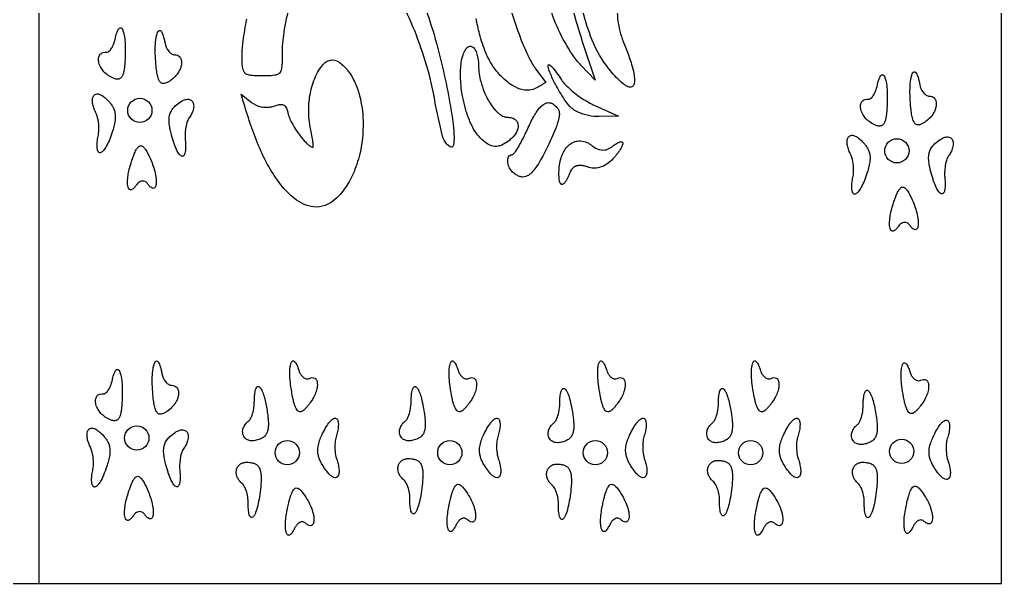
# Model space of a CAD drawing. Header units: millimetres. Extents: x 0 to 1000, y 0 to 2000.
# Drawn here: x 490 to 1000, y 0 to 293 of the extents above; entities that cross this region are included whole.
import ezdxf

# ---------------------------------------------------------------- set-up
doc = ezdxf.new("R2010")
doc.units = ezdxf.units.MM
doc.layers.add('Layer_1', color=70, linetype='Continuous')

msp = doc.modelspace()

# ---------------------------------------------------------------- linework, layer by layer
at = {"layer": 'Layer_1'}
msp.add_lwpolyline([(500, 0), (1000, 0), (1000, 2000), (500, 2000), (0, 2000), (0, 0)], close=True, dxfattribs=at)
msp.add_lwpolyline([(500, 2000), (500, 0)], dxfattribs=at)
for points in [[(769.95, 287.64, -0.061429), (761.11, 316.79, -0.030221), (758.84, 338.96, -0.027305), (758.92, 363.2, -0.033183), (762.3, 390.13, -0.028893), (766.61, 406.73, -0.036395), (770.77, 416.99, -0.031617), (773.59, 421.82), (779.24, 430.13), (775.29, 411.65, 0.043069), (770.37, 369.81, 0.042636), (772.83, 323.15, 0.048217), (782.29, 281.64), (789.01, 261.44), (781.6, 269.26, -0.03572), (777.28, 274.79, -0.045669)], [(544.89, 276.46, -0.003253), (544.84, 273.74, -0.008435), (544.68, 270.53, -0.019316), (544.36, 267.39, -0.031207), (543.88, 265.12, -0.05063), (543.25, 263.55, -0.053508), (542.76, 262.85, -0.075922), (542.09, 262.3, -0.064269), (541.61, 262.1, -0.115785), (540.32, 262.03, -0.064739), (538.78, 262.49, -0.042017), (536.04, 263.98, -0.058412), (533.82, 265.85, -0.051084), (532.3, 267.88, -0.076814), (531.18, 270.56, -0.067461), (530.98, 272.34, -0.028547), (531.03, 273.07, -0.062626), (531.28, 273.94, -0.154826), (532.45, 275.42, -0.100811), (533.44, 275.87, -0.072514), (534.99, 276, 0.13496), (536.05, 276.29, 0.075147), (536.76, 276.86, 0.064024), (538.05, 278.56, 0.037081), (538.8, 280.12, 0.048426), (539.74, 283.35, -0.023121), (540.34, 285.7, -0.047414), (540.98, 287.36, -0.021174), (541.25, 287.88, -0.037552), (541.49, 288.22, -0.08105), (541.94, 288.62, -0.234329), (542.63, 288.69, -0.124177), (543.09, 288.33, -0.076339), (543.67, 287.29, -0.045949), (544.29, 285.09, -0.031898), (544.79, 280.97, -0.01947), (544.9, 276.91, -0.000845)], [(569.51, 262.25, -0.042238), (569.31, 262.09, -0.006861), (568.3, 261.31, -0.031859), (566.97, 260.45, -0.059579), (565.66, 259.87, -0.103765), (564.46, 259.73, -0.10879), (563.68, 259.97, -0.056634), (563.21, 260.31, -0.085792), (562.39, 261.5, -0.04246), (561.91, 262.74, -0.03427), (561.32, 265.36, -0.017922), (560.92, 268.57, -0.012139), (560.54, 274.03, -0.020155), (560.49, 278.94, -0.033254), (560.9, 283.53, -0.036316), (561.38, 285.63, -0.057031), (561.91, 286.8, -0.099605), (562.36, 287.27, -0.242127), (562.96, 287.34, -0.078306), (563.27, 287.13, -0.103568), (563.93, 286.24, -0.051956), (564.8, 283.92, -0.017994), (565.33, 281.7, -0.003662), (565.52, 280.73, 0.109523), (567.28, 276.74, 0.050835), (568.18, 275.74, 0.038069), (568.81, 275.26, 0.144603), (570.58, 274.74, -0.076481), (571.97, 274.48, -0.095384), (573.04, 273.76, -0.05498), (573.28, 273.48, -0.097739), (573.93, 272.12, -0.078518), (574.1, 270.38, -0.058011), (573.8, 268.55, -0.049878), (573.11, 266.71, -0.067216), (571.23, 263.89, -0.047121), (569.71, 262.42, -0.038354)], [(748.71, 239.36, -0.114037), (748.96, 237.02, -0.107454), (747.67, 233.71, -0.072059), (744.91, 230.65, -0.021378), (743.92, 229.86, -0.066651), (740.45, 227.78, -0.057013), (738.67, 227.23, -0.122952), (735.13, 227.45, -0.070421), (732.61, 228.69, -0.038539), (730.35, 230.49, -0.019143), (728.65, 232.19, -0.057777), (725.85, 236.1, -0.041352), (723, 242.35, -0.043691), (719.96, 254.03, -0.036098), (719.04, 263.37, -0.044797), (719.43, 270.61, -0.052541), (720.38, 274.7, -0.00734), (720.89, 276.02, -0.056266), (721.88, 277.75, -0.042414), (722.51, 278.47, -0.098713), (723.45, 279.06, -0.113738), (724.38, 279.16, -0.126768), (725.73, 278.44, -0.072294), (726.46, 277.56, -0.064242), (727.58, 275.07, -0.067925), (728.37, 269.01, 0.060046), (729.55, 260.75, 0.034837), (731.39, 255.38, 0.042228), (734.37, 249.59, 0.040593), (737.07, 246, 0.017727), (738.18, 244.85, 0.057504), (740.53, 243.09, 0.044279), (741.69, 242.55, 0.0703), (743.22, 242.26, -0.022459), (744.39, 242.19, -0.016748), (745.09, 242.1, -0.046772), (746.36, 241.71, -0.062387), (747.49, 241.04, -0.114868), (748.59, 239.66, -0.023493)], [(617.98, 247.42, 0.049414), (620.54, 247.6, 0.047131), (622.63, 248.25, -0.042873), (624.87, 248.84, -0.08905), (626.49, 248.82, -0.080393), (627.41, 248.45, -0.126581), (628.83, 246.43, -0.054356), (629.39, 244.42, 0.054449), (630.19, 241.87, 0.045474), (630.43, 241.31, 0.061917), (637.3, 230.64, 0.028146), (639.62, 228.19, 0.033087), (640.86, 227.19, 0.033535), (641.52, 226.81, 0.083437), (642.27, 226.62, 0.209575), (642.46, 227, 0.050892), (642.36, 229.26, 0.023802), (641.12, 236.39, -0.083695), (640.52, 251.28, -0.053039), (642.49, 260.21, -0.03331), (644.22, 264.5, -0.045079), (646.39, 268.06, -0.063598), (648.76, 270.62, -0.093243), (650.95, 271.82, -0.244888), (655.99, 270.91, -0.069325), (660.57, 266.41, -0.050647), (663.51, 261.7, -0.046485), (666.19, 254.85, -0.057083), (668.33, 242.24, -0.065605), (666.99, 224.51, -0.045044), (663.7, 213.96, -0.045691), (659.32, 205.73, -0.032064), (656.53, 202.09, -0.048565), (652.78, 198.66, -0.069236), (648.65, 196.4, -0.112113), (642.72, 195.64, -0.07412), (637.5, 197.1, -0.059273), (632.77, 200.04, -0.052615), (626.54, 206.07, -0.036588), (619.99, 215.56, -0.014451), (617.68, 219.75, -0.038046), (608.83, 241.9, -0.001441), (605.06, 254.17), (610.49, 249.9, 0.10577), (615.34, 247.74, 0.045908)], [(764.71, 269.48, -0.232213), (765, 269.6, -0.122451), (765.46, 269.38, -0.04466), (766.27, 268.63, -0.028888), (768.93, 265.38, -0.01444), (771.46, 261.73, 0.044751), (773.46, 259.23, 0.028446), (776.36, 256.47, 0.034902), (782.19, 252.07, 0.039963), (788.86, 248.36), (801.12, 242.87), (791.1, 242.56, -0.111624), (780.1, 244.92, -0.040491), (777.49, 246.41, -0.045999), (775.98, 247.71, -0.034468), (772.91, 251.68, -0.027279), (768.31, 259.43, -0.025214), (765.61, 265.19, -0.034278), (764.76, 267.7, -0.074952), (764.57, 269.04, -0.176203), (764.69, 269.45, -0.013423)], [(961.58, 240.75, -0.042238), (961.38, 240.59, -0.006861), (960.37, 239.81, -0.031859), (959.04, 238.95, -0.059579), (957.72, 238.37, -0.103765), (956.53, 238.23, -0.10879), (955.75, 238.47, -0.056634), (955.28, 238.81, -0.085792), (954.46, 240, -0.04246), (953.98, 241.24, -0.03427), (953.39, 243.86, -0.017922), (952.98, 247.07, -0.012139), (952.61, 252.52, -0.020155), (952.56, 257.44, -0.033254), (952.97, 262.03, -0.036316), (953.45, 264.12, -0.057031), (953.98, 265.3, -0.099605), (954.43, 265.77, -0.242127), (955.03, 265.84, -0.078306), (955.34, 265.63, -0.103568), (956, 264.74, -0.051956), (956.87, 262.42, -0.017994), (957.4, 260.19, -0.003662), (957.59, 259.23, 0.109523), (959.34, 255.24, 0.050835), (960.25, 254.24, 0.038069), (960.88, 253.75, 0.144603), (962.64, 253.24, -0.076481), (964.03, 252.98, -0.095384), (965.11, 252.26, -0.05498), (965.35, 251.98, -0.097739), (966, 250.62, -0.078518), (966.17, 248.87, -0.058011), (965.87, 247.05, -0.049878), (965.18, 245.21, -0.067216), (963.3, 242.39, -0.047121), (961.78, 240.92, -0.038354)], [(940.74, 252.1, -0.003253), (940.69, 249.38, -0.008435), (940.53, 246.17, -0.019316), (940.21, 243.03, -0.031207), (939.73, 240.76, -0.05063), (939.1, 239.19, -0.053508), (938.61, 238.49, -0.075922), (937.94, 237.94, -0.064269), (937.46, 237.74, -0.115785), (936.17, 237.67, -0.064739), (934.63, 238.13, -0.042017), (931.89, 239.62, -0.058412), (929.67, 241.49, -0.051084), (928.15, 243.52, -0.076814), (927.03, 246.2, -0.067461), (926.83, 247.98, -0.028547), (926.88, 248.7, -0.062626), (927.13, 249.58, -0.154826), (928.3, 251.06, -0.100811), (929.29, 251.5, -0.072514), (930.84, 251.63, 0.13496), (931.9, 251.93, 0.075147), (932.61, 252.5, 0.064024), (933.9, 254.2, 0.037081), (934.65, 255.76, 0.048426), (935.59, 258.98, -0.023121), (936.19, 261.34, -0.047414), (936.83, 263, -0.021174), (937.1, 263.51, -0.037552), (937.34, 263.86, -0.08105), (937.79, 264.25, -0.234329), (938.48, 264.32, -0.124177), (938.94, 263.97, -0.076339), (939.52, 262.93, -0.045949), (940.14, 260.72, -0.031898), (940.64, 256.6, -0.01947), (940.75, 252.55, -0.000845)], [(534.38, 252.34, -0.038793), (534.58, 252.16, -0.04078), (536.95, 249.75, -0.032761), (538.12, 248.16, -0.038108), (538.95, 246.53, -0.047017), (539.53, 244.57, -0.063371), (539.67, 241.45, -0.04056), (539.16, 238.19, -0.021983), (538.29, 235.09, -0.015639), (536.79, 230.92, -0.032929), (535.16, 227.34, -0.052371), (533.69, 225.08, -0.021125), (533.22, 224.57, -0.056068), (532.54, 224.03, -0.156078), (531.75, 223.77, -0.103074), (531.52, 223.81, -0.164159), (530.9, 224.25, -0.060745), (530.66, 224.67, -0.057886), (530.41, 225.46, -0.049936), (530.23, 227.11, -0.039473), (530.41, 230.19, -0.018341), (530.92, 233.12, 0.049266), (531.21, 236.22, 0.049633), (530.75, 240.83, 0.06804), (529.45, 244.86, -0.02813), (528.49, 247.19, -0.041221), (527.91, 249.59, -0.07491), (527.91, 251.93, -0.080987), (528.32, 253.16, -0.072835), (528.81, 253.81, -0.118953), (529.75, 254.31, -0.098647), (530.72, 254.35, -0.094901), (532.42, 253.77, -0.056161), (534.18, 252.51, -0.035978)], [(569.94, 229.61, -0.014943), (568.65, 233.97, -0.014021), (568.09, 236.45, -0.029729), (567.67, 239.53, -0.046587), (567.73, 242.2, -0.120005), (569.22, 246.21, -0.056393), (570.88, 248.11, -0.041882), (573.62, 250.23, -0.050278), (575.18, 251.09, -0.024175), (576.08, 251.42, -0.12611), (578.18, 251.5, -0.083956), (579.1, 251.08, -0.088266), (579.79, 250.36, -0.107088), (580.38, 248.7, -0.098044), (580.11, 245.95, -0.057263), (579.18, 243.67, -0.03503), (577.94, 241.71, 0.074013), (576.87, 239.43, 0.069886), (575.92, 232.88, 0.025838), (576.03, 230.36, -0.020619), (576.23, 227.2, -0.045193), (576.02, 224.2, -0.053308), (575.65, 222.97, -0.040728), (575.42, 222.53, -0.084113), (575.07, 222.16, -0.055747), (574.87, 222.05, -0.188251), (574.08, 222.09, -0.078057), (573.36, 222.61, -0.060364), (572.55, 223.61, -0.039837), (571.35, 225.82, -0.028039), (570.06, 229.23, -0.000156)], [(770.29, 242.67, -0.035758), (769.49, 239.39, -0.018689), (768.47, 236.5, -0.013564), (766.45, 231.75, -0.005643), (764.33, 227.2, -0.021034), (760.09, 219.07, -0.028489), (757.55, 215.23, -0.040373), (755.68, 213.16, -0.034042), (754.48, 212.18, -0.070628), (752.94, 211.42, -0.084151), (751.29, 211.18, -0.064612), (749.63, 211.52, -0.060554), (748.01, 212.29, -0.014731), (747.21, 212.81), (746.48, 213.36, -0.083919), (744.93, 215.1, -0.113576), (743.57, 218.95, -0.093543), (743.73, 221.06, -0.070513), (744.03, 221.75, -0.111956), (744.63, 222.41, -0.156231), (745.72, 222.71, 0.142713), (746.05, 222.82, 0.063344), (746.65, 223.33, 0.037729), (747.7, 224.63, 0.025217), (749.76, 227.92, 0.02605), (754.26, 236.99, -0.028089), (757.51, 243.36, -0.026887), (759.18, 245.9, -0.032691), (760.84, 247.85, -0.061791), (762.58, 249.21, -0.072162), (763.72, 249.7, -0.059792), (764.69, 249.83, -0.097567), (766.32, 249.52, -0.051241), (767.13, 249.07, -0.074641), (769.12, 247.27, -0.011551), (769.68, 246.57, -0.073838), (770.2, 245.45, -0.074238), (770.39, 243.69, -0.030239)], [(800.41, 228.77, -0.04915), (801.83, 229.4, -0.11123), (802.68, 229.49, -0.143849), (803.08, 229.3, -0.153507), (803.28, 228.89, -0.08931), (803.28, 228.35, -0.058979), (803.05, 227.48, -0.039389), (802.29, 225.94, -0.025276), (801.29, 224.4, -0.023251), (799.47, 222.09, -0.035049), (796.64, 219.12, -0.059582), (793.75, 217.09, -0.079609), (790.46, 215.96, -0.090528), (786.51, 216.01, -0.034509), (785.02, 216.41, 0.024155), (783.1, 216.95, 0.047282), (781.18, 217.19, 0.069747), (779.26, 216.93, 0.121163), (777.26, 215.66, 0.038608), (776.76, 215.06, 0.066108), (775.6, 212.92, -0.02542), (774.44, 210.32, -0.021652), (773.64, 208.93, -0.055697), (772.71, 207.79, -0.087518), (772.22, 207.42, -0.107252), (771.75, 207.31, -0.127298), (771.26, 207.52, -0.140482), (770.71, 208.36, -0.046733), (770.35, 209.89, -0.023007), (770.23, 211.08, -0.021352), (770.18, 213.54, -0.026594), (770.43, 217.37, -0.046014), (771.26, 221.11, -0.04657), (772.47, 224.06, -0.047836), (774, 226.36, -0.118379), (777.75, 229.29, -0.057384), (779.54, 229.85, -0.100666), (783.16, 229.69, -0.076353), (785.92, 228.5, -0.030867), (787.49, 227.39, 0.076203), (790.52, 225.67, 0.01707), (791.2, 225.43, 0.129394), (794.69, 225.38, 0.098476), (797.51, 226.76, 0.010992), (798.17, 227.27, -0.040236)], [(926.45, 230.83, -0.038793), (926.65, 230.66, -0.04078), (929.02, 228.25, -0.032761), (930.18, 226.66, -0.038108), (931.02, 225.02, -0.047017), (931.6, 223.06, -0.063371), (931.74, 219.95, -0.04056), (931.23, 216.69, -0.021983), (930.35, 213.59, -0.015639), (928.85, 209.42, -0.032929), (927.23, 205.84, -0.052371), (925.75, 203.58, -0.021125), (925.29, 203.06, -0.056068), (924.61, 202.53, -0.156078), (923.82, 202.27, -0.103074), (923.59, 202.3, -0.164159), (922.97, 202.75, -0.060745), (922.73, 203.17, -0.057886), (922.48, 203.96, -0.049936), (922.3, 205.61, -0.039473), (922.48, 208.69, -0.018341), (922.98, 211.62, 0.049266), (923.27, 214.72, 0.049633), (922.81, 219.33, 0.06804), (921.51, 223.36, -0.02813), (920.55, 225.69, -0.041221), (919.98, 228.09, -0.07491), (919.98, 230.43, -0.080987), (920.39, 231.66, -0.072835), (920.88, 232.3, -0.118953), (921.82, 232.81, -0.098647), (922.78, 232.85, -0.094901), (924.49, 232.26, -0.056161), (926.25, 231.01, -0.035978)], [(964.53, 210.01, -0.014943), (963.24, 214.38, -0.014021), (962.67, 216.86, -0.029729), (962.26, 219.93, -0.046587), (962.32, 222.61, -0.120005), (963.81, 226.62, -0.056393), (965.47, 228.52, -0.041882), (968.21, 230.63, -0.050278), (969.77, 231.5, -0.024175), (970.67, 231.82, -0.12611), (972.77, 231.91, -0.083956), (973.69, 231.49, -0.088266), (974.38, 230.77, -0.107088), (974.97, 229.11, -0.098044), (974.7, 226.35, -0.057263), (973.77, 224.07, -0.03503), (972.53, 222.12, 0.074013), (971.46, 219.84, 0.069886), (970.5, 213.28, 0.025838), (970.62, 210.76, -0.020619), (970.82, 207.6, -0.045193), (970.61, 204.6, -0.053308), (970.24, 203.38, -0.040728), (970.01, 202.93, -0.084113), (969.66, 202.57, -0.055747), (969.46, 202.46, -0.188251), (968.67, 202.49, -0.078057), (967.95, 203.01, -0.060364), (967.14, 204.02, -0.039837), (965.94, 206.22, -0.028039), (964.65, 209.63, -0.000156)], [(547.82, 218.23, -0.018198), (547.94, 218.6, -0.009426), (548.8, 221.18, -0.006986), (549.49, 223, -0.028038), (550.56, 225.28, -0.040802), (551.33, 226.45, -0.06597), (551.94, 227.07, -0.060097), (552.42, 227.35, -0.187513), (553.45, 227.36, -0.089629), (554.24, 226.86, -0.064209), (555.37, 225.5, -0.03148), (556.67, 223.22, -0.022134), (558.77, 218.52, -0.022417), (559.93, 215.13, -0.032786), (560.79, 211.18, -0.027092), (560.98, 209.1, -0.042974), (560.87, 207.27, -0.058106), (560.55, 206.16, -0.073107), (560.26, 205.68, -0.115381), (559.76, 205.34, -0.167601), (559.09, 205.33, -0.076347), (558.14, 205.82, -0.041617), (557.47, 206.44, -0.032451), (556.35, 207.79, 0.062906), (555.7, 208.48, 0.056526), (555.17, 208.82, 0.214059), (552.72, 208.83, 0.066513), (551.81, 208.28, 0.059512), (550.85, 207.32, 0.020836), (550.48, 206.82, -0.043382), (549.32, 205.4, -0.06787), (548.59, 204.81, -0.065483), (547.99, 204.56, -0.148657), (547.36, 204.62, -0.086911), (546.95, 204.89, -0.100363), (546.39, 205.95, -0.047874), (546.12, 207.43, -0.031549), (546.08, 209.47, -0.016758), (546.22, 211.2, -0.025933), (546.75, 214.29, -0.024379), (547.7, 217.85, -0.016674)], [(943.67, 196.73, -0.018198), (943.79, 197.1, -0.009426), (944.65, 199.67, -0.006986), (945.34, 201.5, -0.028038), (946.41, 203.78, -0.040802), (947.18, 204.95, -0.06597), (947.79, 205.57, -0.060097), (948.27, 205.85, -0.187513), (949.3, 205.86, -0.089629), (950.09, 205.36, -0.064209), (951.22, 204, -0.03148), (952.52, 201.72, -0.022134), (954.62, 197.02, -0.022417), (955.78, 193.63, -0.032786), (956.64, 189.68, -0.027092), (956.83, 187.6, -0.042974), (956.72, 185.77, -0.058106), (956.4, 184.65, -0.073107), (956.11, 184.18, -0.115381), (955.61, 183.84, -0.167601), (954.94, 183.83, -0.076347), (953.99, 184.32, -0.041617), (953.32, 184.94, -0.032451), (952.2, 186.29, 0.062906), (951.55, 186.98, 0.056526), (951.02, 187.32, 0.214059), (948.57, 187.33, 0.066513), (947.66, 186.77, 0.059512), (946.7, 185.81, 0.020836), (946.33, 185.31, -0.043382), (945.17, 183.9, -0.06787), (944.44, 183.31, -0.065483), (943.84, 183.06, -0.148657), (943.21, 183.12, -0.086911), (942.8, 183.39, -0.100363), (942.24, 184.45, -0.047874), (941.97, 185.93, -0.031549), (941.93, 187.97, -0.016758), (942.07, 189.7, -0.025933), (942.6, 192.79, -0.024379), (943.55, 196.34, -0.016674)], [(567.95, 90.45, -0.042238), (567.75, 90.29, -0.006861), (566.74, 89.52, -0.031859), (565.41, 88.66, -0.059579), (564.09, 88.07, -0.103765), (562.9, 87.93, -0.10879), (562.12, 88.17, -0.056634), (561.65, 88.52, -0.085792), (560.83, 89.7, -0.04246), (560.35, 90.94, -0.03427), (559.76, 93.56, -0.017922), (559.35, 96.77, -0.012139), (558.98, 102.23, -0.020155), (558.93, 107.14, -0.033254), (559.34, 111.73, -0.036316), (559.82, 113.83, -0.057031), (560.35, 115, -0.099605), (560.8, 115.47, -0.242127), (561.4, 115.54, -0.078306), (561.71, 115.33, -0.103568), (562.37, 114.44, -0.051956), (563.24, 112.13, -0.017994), (563.76, 109.9, -0.003662), (563.95, 108.93, 0.109523), (565.71, 104.94, 0.050835), (566.62, 103.94, 0.038069), (567.25, 103.46, 0.144603), (569.01, 102.94, -0.076481), (570.4, 102.68, -0.095384), (571.48, 101.96, -0.05498), (571.72, 101.69, -0.097739), (572.37, 100.32, -0.078518), (572.54, 98.58, -0.058011), (572.24, 96.75, -0.049878), (571.55, 94.91, -0.067216), (569.67, 92.09, -0.047121), (568.15, 90.62, -0.038354)], [(640.98, 93.91, -0.030281), (640.8, 93.67, -0.010385), (639.67, 92.2, -0.018584), (638.68, 91.06, -0.044191), (637.46, 89.92, -0.083043), (636.41, 89.3, -0.023493), (636.12, 89.2, -0.163334), (635.01, 89.29, -0.088044), (634.32, 89.8, -0.061601), (633.65, 90.8, -0.037403), (632.95, 92.45, -0.018815), (632.5, 93.94, -0.015568), (631.94, 96.33, -0.013667), (630.92, 102.18, -0.019099), (630.43, 106.79, -0.028613), (630.4, 110.99, -0.031667), (630.67, 113.25, -0.046614), (631.07, 114.63, -0.06728), (631.41, 115.22, -0.068445), (631.67, 115.48, -0.216857), (632.2, 115.59, -0.138883), (632.88, 115.2, -0.046067), (633.19, 114.83, -0.061746), (634.27, 112.85, -0.021434), (635.13, 110.48, 0.054839), (635.84, 108.86, 0.067514), (636.93, 107.46, 0.051764), (637.72, 106.83, 0.044081), (638.34, 106.53, 0.096623), (639.42, 106.29, 0.102558), (640.61, 106.53, -0.075396), (641.97, 106.92, -0.159348), (643.38, 106.64, -0.059227), (643.52, 106.54, -0.087292), (644.06, 105.95, -0.064127), (644.31, 105.47, -0.079155), (644.63, 104.02, -0.048591), (644.6, 102.39, -0.05218), (644, 99.7, -0.03963), (642.9, 97.03, -0.01531), (642.38, 96.06, -0.031506), (641.16, 94.17, -0.027544)], [(723.72, 93.91, -0.030281), (723.54, 93.67, -0.010385), (722.41, 92.2, -0.018584), (721.42, 91.06, -0.044191), (720.2, 89.92, -0.083043), (719.16, 89.3, -0.023493), (718.86, 89.2, -0.163334), (717.75, 89.29, -0.088044), (717.07, 89.8, -0.061601), (716.39, 90.8, -0.037403), (715.69, 92.45, -0.018815), (715.25, 93.94, -0.015568), (714.68, 96.33, -0.013667), (713.66, 102.18, -0.019099), (713.17, 106.79, -0.028613), (713.14, 110.99, -0.031667), (713.41, 113.25, -0.046614), (713.81, 114.63, -0.06728), (714.15, 115.22, -0.068445), (714.41, 115.48, -0.216857), (714.94, 115.59, -0.138883), (715.62, 115.2, -0.046067), (715.93, 114.83, -0.061746), (717.01, 112.85, -0.021434), (717.87, 110.48, 0.054839), (718.58, 108.86, 0.067514), (719.67, 107.46, 0.051764), (720.47, 106.83, 0.044081), (721.08, 106.53, 0.096623), (722.16, 106.29, 0.102558), (723.35, 106.53, -0.075396), (724.71, 106.92, -0.159348), (726.12, 106.64, -0.059227), (726.26, 106.54, -0.087292), (726.8, 105.95, -0.064127), (727.05, 105.47, -0.079155), (727.38, 104.02, -0.048591), (727.34, 102.39, -0.05218), (726.74, 99.7, -0.03963), (725.64, 97.03, -0.01531), (725.12, 96.06, -0.031506), (723.9, 94.17, -0.027544)], [(800.91, 93.91, -0.030281), (800.73, 93.67, -0.010385), (799.61, 92.2, -0.018584), (798.61, 91.06, -0.044191), (797.39, 89.92, -0.083043), (796.35, 89.3, -0.023493), (796.05, 89.2, -0.163334), (794.95, 89.29, -0.088044), (794.26, 89.8, -0.061601), (793.58, 90.8, -0.037403), (792.89, 92.45, -0.018815), (792.44, 93.94, -0.015568), (791.88, 96.33, -0.013667), (790.85, 102.18, -0.019099), (790.37, 106.79, -0.028613), (790.34, 110.99, -0.031667), (790.6, 113.25, -0.046614), (791, 114.63, -0.06728), (791.35, 115.22, -0.068445), (791.61, 115.48, -0.216857), (792.14, 115.59, -0.138883), (792.81, 115.2, -0.046067), (793.12, 114.83, -0.061746), (794.2, 112.85, -0.021434), (795.07, 110.48, 0.054839), (795.77, 108.86, 0.067514), (796.86, 107.46, 0.051764), (797.66, 106.83, 0.044081), (798.27, 106.53, 0.096623), (799.36, 106.29, 0.102558), (800.55, 106.53, -0.075396), (801.91, 106.92, -0.159348), (803.32, 106.64, -0.059227), (803.45, 106.54, -0.087292), (803.99, 105.95, -0.064127), (804.24, 105.47, -0.079155), (804.57, 104.02, -0.048591), (804.53, 102.39, -0.05218), (803.94, 99.7, -0.03963), (802.84, 97.03, -0.01531), (802.31, 96.06, -0.031506), (801.09, 94.17, -0.027544)], [(880.8, 93.91, -0.030281), (880.62, 93.67, -0.010385), (879.49, 92.2, -0.018584), (878.49, 91.06, -0.044191), (877.28, 89.92, -0.083043), (876.23, 89.3, -0.023493), (875.94, 89.2, -0.163334), (874.83, 89.29, -0.088044), (874.14, 89.8, -0.061601), (873.47, 90.8, -0.037403), (872.77, 92.45, -0.018815), (872.32, 93.94, -0.015568), (871.76, 96.33, -0.013667), (870.74, 102.18, -0.019099), (870.25, 106.79, -0.028613), (870.22, 110.99, -0.031667), (870.49, 113.25, -0.046614), (870.89, 114.63, -0.06728), (871.23, 115.22, -0.068445), (871.49, 115.48, -0.216857), (872.02, 115.59, -0.138883), (872.7, 115.2, -0.046067), (873.01, 114.83, -0.061746), (874.09, 112.85, -0.021434), (874.95, 110.48, 0.054839), (875.65, 108.86, 0.067514), (876.74, 107.46, 0.051764), (877.54, 106.83, 0.044081), (878.16, 106.53, 0.096623), (879.24, 106.29, 0.102558), (880.43, 106.53, -0.075396), (881.79, 106.92, -0.159348), (883.2, 106.64, -0.059227), (883.34, 106.54, -0.087292), (883.88, 105.95, -0.064127), (884.12, 105.47, -0.079155), (884.45, 104.02, -0.048591), (884.42, 102.39, -0.05218), (883.82, 99.7, -0.03963), (882.72, 97.03, -0.01531), (882.2, 96.06, -0.031506), (880.98, 94.17, -0.027544)], [(958.54, 92.96, -0.030281), (958.35, 92.71, -0.010385), (957.23, 91.24, -0.018584), (956.23, 90.1, -0.044191), (955.02, 88.96, -0.083043), (953.97, 88.34, -0.023493), (953.68, 88.25, -0.163334), (952.57, 88.33, -0.088044), (951.88, 88.85, -0.061601), (951.21, 89.85, -0.037403), (950.51, 91.49, -0.018815), (950.06, 92.98, -0.015568), (949.5, 95.37, -0.013667), (948.48, 101.22, -0.019099), (947.99, 105.83, -0.028613), (947.96, 110.03, -0.031667), (948.23, 112.3, -0.046614), (948.63, 113.67, -0.06728), (948.97, 114.27, -0.068445), (949.23, 114.53, -0.216857), (949.76, 114.64, -0.138883), (950.44, 114.24, -0.046067), (950.75, 113.88, -0.061746), (951.83, 111.89, -0.021434), (952.69, 109.52, 0.054839), (953.39, 107.9, 0.067514), (954.48, 106.5, 0.051764), (955.28, 105.88, 0.044081), (955.9, 105.57, 0.096623), (956.98, 105.34, 0.102558), (958.17, 105.57, -0.075396), (959.53, 105.96, -0.159348), (960.94, 105.68, -0.059227), (961.08, 105.59, -0.087292), (961.62, 105, -0.064127), (961.86, 104.51, -0.079155), (962.19, 103.06, -0.048591), (962.16, 101.44, -0.05218), (961.56, 98.74, -0.03963), (960.46, 96.07, -0.01531), (959.94, 95.1, -0.031506), (958.72, 93.21, -0.027544)], [(543.33, 98.94, -0.003253), (543.28, 96.22, -0.008435), (543.12, 93.01, -0.019316), (542.79, 89.87, -0.031207), (542.32, 87.6, -0.05063), (541.69, 86.03, -0.053508), (541.2, 85.33, -0.075922), (540.53, 84.78, -0.064269), (540.05, 84.58, -0.115785), (538.75, 84.51, -0.064739), (537.22, 84.97, -0.042017), (534.48, 86.46, -0.058412), (532.26, 88.33, -0.051084), (530.74, 90.36, -0.076814), (529.62, 93.04, -0.067461), (529.41, 94.82, -0.028547), (529.47, 95.54, -0.062626), (529.72, 96.42, -0.154826), (530.88, 97.9, -0.100811), (531.88, 98.35, -0.072514), (533.42, 98.48, 0.13496), (534.48, 98.77, 0.075147), (535.2, 99.34, 0.064024), (536.48, 101.04, 0.037081), (537.23, 102.6, 0.048426), (538.18, 105.83, -0.023121), (538.78, 108.18, -0.047414), (539.42, 109.84, -0.021174), (539.69, 110.36, -0.037552), (539.93, 110.7, -0.08105), (540.38, 111.1, -0.234329), (541.07, 111.17, -0.124177), (541.52, 110.81, -0.076339), (542.11, 109.77, -0.045949), (542.73, 107.57, -0.031898), (543.23, 103.45, -0.01947), (543.33, 99.39, -0.000845)], [(617.99, 92.78, -0.0104), (618.67, 88.87, -0.009699), (619.01, 86.26, -0.017722), (619.2, 83.67, -0.025692), (619.17, 81.45, -0.043354), (618.83, 79.36, -0.055109), (618.24, 77.8, -0.084858), (616.98, 76.2, -0.034164), (616.47, 75.81, -0.041773), (615.44, 75.21, -0.025995), (614.79, 74.93, -0.045627), (612.3, 74.21, -0.086276), (609.92, 74.1, -0.10281), (607.96, 74.79, -0.050373), (607.32, 75.27, -0.034651), (606.85, 75.75, -0.064758), (606.22, 76.83, -0.137048), (605.91, 79.55, -0.082542), (606.57, 81.6, -0.068191), (607.82, 83.38, -0.037334), (608.94, 84.41, 0.084509), (610.02, 85.8, 0.028315), (610.42, 86.63, 0.048823), (611.43, 89.86, 0.051432), (611.95, 94.69, -0.023645), (612.1, 98.1, -0.045106), (612.58, 100.69, -0.05724), (612.98, 101.6, -0.0411), (613.23, 101.97, -0.088791), (613.58, 102.23, -0.136218), (613.98, 102.31, -0.107044), (614.39, 102.16, -0.100264), (614.95, 101.65, -0.067566), (615.94, 99.97, -0.037103), (617.05, 96.86, -0.022204), (617.9, 93.2, -0.000088)], [(699.47, 92.78, -0.0104), (700.15, 88.87, -0.009699), (700.49, 86.26, -0.017722), (700.68, 83.67, -0.025692), (700.65, 81.45, -0.043354), (700.31, 79.36, -0.055109), (699.72, 77.8, -0.084858), (698.46, 76.2, -0.034164), (697.95, 75.81, -0.041773), (696.92, 75.21, -0.025995), (696.27, 74.93, -0.045627), (693.78, 74.21, -0.086276), (691.4, 74.1, -0.10281), (689.44, 74.79, -0.050373), (688.8, 75.27, -0.034651), (688.34, 75.75, -0.064758), (687.7, 76.83, -0.137048), (687.39, 79.55, -0.082542), (688.05, 81.6, -0.068191), (689.3, 83.38, -0.037334), (690.42, 84.41, 0.084509), (691.5, 85.8, 0.028315), (691.9, 86.63, 0.048823), (692.91, 89.86, 0.051432), (693.43, 94.69, -0.023645), (693.58, 98.1, -0.045106), (694.06, 100.69, -0.05724), (694.46, 101.6, -0.0411), (694.71, 101.97, -0.088791), (695.06, 102.23, -0.136218), (695.46, 102.31, -0.107044), (695.87, 102.16, -0.100264), (696.43, 101.65, -0.067566), (697.43, 99.97, -0.037103), (698.53, 96.86, -0.022204), (699.38, 93.2, -0.000088)], [(776.66, 91.83, -0.0104), (777.34, 87.91, -0.009699), (777.68, 85.3, -0.017722), (777.87, 82.71, -0.025692), (777.84, 80.5, -0.043354), (777.51, 78.4, -0.055109), (776.91, 76.85, -0.084858), (775.65, 75.25, -0.034164), (775.14, 74.85, -0.041773), (774.12, 74.26, -0.025995), (773.46, 73.97, -0.045627), (770.97, 73.26, -0.086276), (768.6, 73.15, -0.10281), (766.63, 73.83, -0.050373), (765.99, 74.32, -0.034651), (765.53, 74.8, -0.064758), (764.89, 75.87, -0.137048), (764.58, 78.59, -0.082542), (765.24, 80.64, -0.068191), (766.5, 82.42, -0.037334), (767.61, 83.46, 0.084509), (768.69, 84.85, 0.028315), (769.09, 85.68, 0.048823), (770.1, 88.91, 0.051432), (770.62, 93.73, -0.023645), (770.77, 97.15, -0.045106), (771.25, 99.73, -0.05724), (771.65, 100.65, -0.0411), (771.91, 101.01, -0.088791), (772.26, 101.28, -0.136218), (772.66, 101.35, -0.107044), (773.06, 101.2, -0.100264), (773.63, 100.7, -0.067566), (774.62, 99.02, -0.037103), (775.73, 95.9, -0.022204), (776.58, 92.25, -0.000088)], [(859.06, 91.83, -0.0104), (859.74, 87.91, -0.009699), (860.09, 85.3, -0.017722), (860.28, 82.71, -0.025692), (860.24, 80.5, -0.043354), (859.91, 78.4, -0.055109), (859.31, 76.85, -0.084858), (858.06, 75.25, -0.034164), (857.54, 74.85, -0.041773), (856.52, 74.26, -0.025995), (855.87, 73.97, -0.045627), (853.38, 73.26, -0.086276), (851, 73.15, -0.10281), (849.04, 73.83, -0.050373), (848.39, 74.32, -0.034651), (847.93, 74.8, -0.064758), (847.3, 75.87, -0.137048), (846.98, 78.59, -0.082542), (847.65, 80.64, -0.068191), (848.9, 82.42, -0.037334), (850.02, 83.46, 0.084509), (851.1, 84.85, 0.028315), (851.49, 85.68, 0.048823), (852.51, 88.91, 0.051432), (853.03, 93.73, -0.023645), (853.18, 97.15, -0.045106), (853.66, 99.73, -0.05724), (854.06, 100.65, -0.0411), (854.31, 101.01, -0.088791), (854.66, 101.28, -0.136218), (855.06, 101.35, -0.107044), (855.46, 101.2, -0.100264), (856.03, 100.7, -0.067566), (857.02, 99.02, -0.037103), (858.13, 95.9, -0.022204), (858.98, 92.25, -0.000088)], [(934.28, 90.87, -0.0104), (934.96, 86.95, -0.009699), (935.31, 84.35, -0.017722), (935.5, 81.76, -0.025692), (935.46, 79.54, -0.043354), (935.13, 77.45, -0.055109), (934.53, 75.89, -0.084858), (933.28, 74.29, -0.034164), (932.76, 73.9, -0.041773), (931.74, 73.3, -0.025995), (931.08, 73.02, -0.045627), (928.6, 72.3, -0.086276), (926.22, 72.19, -0.10281), (924.26, 72.88, -0.050373), (923.61, 73.36, -0.034651), (923.15, 73.84, -0.064758), (922.52, 74.92, -0.137048), (922.2, 77.64, -0.082542), (922.86, 79.69, -0.068191), (924.12, 81.47, -0.037334), (925.24, 82.5, 0.084509), (926.32, 83.89, 0.028315), (926.71, 84.72, 0.048823), (927.73, 87.95, 0.051432), (928.25, 92.78, -0.023645), (928.4, 96.19, -0.045106), (928.88, 98.78, -0.05724), (929.28, 99.69, -0.0411), (929.53, 100.06, -0.088791), (929.88, 100.32, -0.136218), (930.28, 100.4, -0.107044), (930.68, 100.25, -0.100264), (931.25, 99.74, -0.067566), (932.24, 98.06, -0.037103), (933.35, 94.94, -0.022204), (934.2, 91.29, -0.000088)], [(649.33, 58.57, -0.029392), (649.15, 58.81, -0.026719), (647.16, 61.81, -0.02866), (646.01, 64.04, -0.031718), (645.32, 65.95, -0.042229), (644.93, 68.09, -0.061893), (645.03, 71.08, -0.047726), (645.83, 74.23, -0.026302), (646.95, 76.96, -0.019257), (648.79, 80.52, -0.038964), (650.7, 83.47, -0.054325), (651.9, 84.78, -0.017229), (652.57, 85.31, -0.111092), (653.65, 85.78, -0.152824), (654.45, 85.68, -0.137655), (655.05, 85.1, -0.070693), (655.35, 84.44, -0.046852), (655.52, 83.58, -0.049021), (655.56, 81.89, -0.042707), (655.12, 78.92, -0.02082), (654.38, 76.22, 0.051814), (653.83, 73.27, 0.046897), (653.89, 68.56, 0.046683), (654.57, 64.94, 0.011739), (654.88, 63.96, -0.022146), (655.57, 61.48, -0.04351), (655.95, 58.74, -0.066132), (655.78, 56.76, -0.078013), (655.38, 55.76, -0.088465), (654.87, 55.21, -0.08048), (654.47, 55, -0.153645), (653.25, 55.04, -0.077832), (651.73, 55.93, -0.030396), (650.99, 56.59, -0.038949), (649.52, 58.32, -0.027252)], [(733.34, 58.57, -0.029392), (733.15, 58.81, -0.026719), (731.16, 61.81, -0.02866), (730.01, 64.04, -0.031718), (729.33, 65.95, -0.042229), (728.93, 68.09, -0.061893), (729.03, 71.08, -0.047726), (729.83, 74.23, -0.026302), (730.96, 76.96, -0.019257), (732.79, 80.52, -0.038964), (734.7, 83.47, -0.054325), (735.9, 84.78, -0.017229), (736.57, 85.31, -0.111092), (737.65, 85.78, -0.152824), (738.45, 85.68, -0.137655), (739.06, 85.1, -0.070693), (739.35, 84.44, -0.046852), (739.53, 83.58, -0.049021), (739.57, 81.89, -0.042707), (739.12, 78.92, -0.02082), (738.38, 76.22, 0.051814), (737.83, 73.27, 0.046897), (737.89, 68.56, 0.046683), (738.57, 64.94, 0.011739), (738.88, 63.96, -0.022146), (739.58, 61.48, -0.04351), (739.95, 58.74, -0.066132), (739.78, 56.76, -0.078013), (739.38, 55.76, -0.088465), (738.87, 55.21, -0.08048), (738.47, 55, -0.153645), (737.25, 55.04, -0.077832), (735.73, 55.93, -0.030396), (735, 56.59, -0.038949), (733.52, 58.32, -0.027252)], [(809.27, 58.57, -0.029392), (809.09, 58.81, -0.026719), (807.09, 61.81, -0.02866), (805.95, 64.04, -0.031718), (805.26, 65.95, -0.042229), (804.86, 68.09, -0.061893), (804.96, 71.08, -0.047726), (805.77, 74.23, -0.026302), (806.89, 76.96, -0.019257), (808.72, 80.52, -0.038964), (810.64, 83.47, -0.054325), (811.83, 84.78, -0.017229), (812.5, 85.31, -0.111092), (813.58, 85.78, -0.152824), (814.39, 85.68, -0.137655), (814.99, 85.1, -0.070693), (815.28, 84.44, -0.046852), (815.46, 83.58, -0.049021), (815.5, 81.89, -0.042707), (815.05, 78.92, -0.02082), (814.31, 76.22, 0.051814), (813.76, 73.27, 0.046897), (813.82, 68.56, 0.046683), (814.51, 64.94, 0.011739), (814.82, 63.96, -0.022146), (815.51, 61.48, -0.04351), (815.88, 58.74, -0.066132), (815.71, 56.76, -0.078013), (815.31, 55.76, -0.088465), (814.81, 55.21, -0.08048), (814.4, 55, -0.153645), (813.18, 55.04, -0.077832), (811.66, 55.93, -0.030396), (810.93, 56.59, -0.038949), (809.45, 58.32, -0.027252)], [(889.15, 58.57, -0.029392), (888.97, 58.81, -0.026719), (886.98, 61.81, -0.02866), (885.83, 64.04, -0.031718), (885.14, 65.95, -0.042229), (884.74, 68.09, -0.061893), (884.84, 71.08, -0.047726), (885.65, 74.23, -0.026302), (886.77, 76.96, -0.019257), (888.6, 80.52, -0.038964), (890.52, 83.47, -0.054325), (891.72, 84.78, -0.017229), (892.39, 85.31, -0.111092), (893.47, 85.78, -0.152824), (894.27, 85.68, -0.137655), (894.87, 85.1, -0.070693), (895.17, 84.44, -0.046852), (895.34, 83.58, -0.049021), (895.38, 81.89, -0.042707), (894.94, 78.92, -0.02082), (894.2, 76.22, 0.051814), (893.65, 73.27, 0.046897), (893.71, 68.56, 0.046683), (894.39, 64.94, 0.011739), (894.7, 63.96, -0.022146), (895.39, 61.48, -0.04351), (895.76, 58.74, -0.066132), (895.59, 56.76, -0.078013), (895.2, 55.76, -0.088465), (894.69, 55.21, -0.08048), (894.29, 55, -0.153645), (893.06, 55.04, -0.077832), (891.55, 55.93, -0.030396), (890.81, 56.59, -0.038949), (889.34, 58.32, -0.027252)], [(966.89, 57.61, -0.029392), (966.71, 57.86, -0.026719), (964.72, 60.85, -0.02866), (963.57, 63.08, -0.031718), (962.88, 64.99, -0.042229), (962.48, 67.13, -0.061893), (962.58, 70.12, -0.047726), (963.39, 73.27, -0.026302), (964.51, 76, -0.019257), (966.34, 79.57, -0.038964), (968.26, 82.52, -0.054325), (969.46, 83.83, -0.017229), (970.13, 84.36, -0.111092), (971.21, 84.83, -0.152824), (972.01, 84.73, -0.137655), (972.61, 84.14, -0.070693), (972.91, 83.48, -0.046852), (973.08, 82.63, -0.049021), (973.12, 80.93, -0.042707), (972.68, 77.97, -0.02082), (971.93, 75.27, 0.051814), (971.39, 72.32, 0.046897), (971.45, 67.61, 0.046683), (972.13, 63.99, 0.011739), (972.44, 63.01, -0.022146), (973.13, 60.53, -0.04351), (973.5, 57.78, -0.066132), (973.33, 55.8, -0.078013), (972.94, 54.8, -0.088465), (972.43, 54.25, -0.08048), (972.03, 54.04, -0.153645), (970.8, 54.08, -0.077832), (969.29, 54.97, -0.030396), (968.55, 55.64, -0.038949), (967.08, 57.36, -0.027252)], [(531.56, 78.63, -0.038793), (531.76, 78.45, -0.04078), (534.13, 76.05, -0.032761), (535.29, 74.45, -0.038108), (536.13, 72.82, -0.047017), (536.71, 70.86, -0.063371), (536.85, 67.74, -0.04056), (536.34, 64.48, -0.021983), (535.46, 61.39, -0.015639), (533.96, 57.21, -0.032929), (532.34, 53.63, -0.052371), (530.86, 51.38, -0.021125), (530.4, 50.86, -0.056068), (529.72, 50.32, -0.156078), (528.92, 50.07, -0.103074), (528.69, 50.1, -0.164159), (528.08, 50.55, -0.060745), (527.84, 50.96, -0.057886), (527.59, 51.75, -0.049936), (527.41, 53.4, -0.039473), (527.59, 56.48, -0.018341), (528.09, 59.41, 0.049266), (528.38, 62.52, 0.049633), (527.92, 67.13, 0.06804), (526.62, 71.16, -0.02813), (525.66, 73.49, -0.041221), (525.09, 75.89, -0.07491), (525.09, 78.22, -0.080987), (525.5, 79.46, -0.072835), (525.99, 80.1, -0.118953), (526.92, 80.61, -0.098647), (527.89, 80.65, -0.094901), (529.59, 80.06, -0.056161), (531.36, 78.81, -0.035978)], [(567.11, 57.81, -0.014943), (565.83, 62.17, -0.014021), (565.26, 64.65, -0.029729), (564.84, 67.73, -0.046587), (564.91, 70.41, -0.120005), (566.4, 74.42, -0.056393), (568.06, 76.31, -0.041882), (570.8, 78.43, -0.050278), (572.36, 79.29, -0.024175), (573.26, 79.62, -0.12611), (575.36, 79.7, -0.083956), (576.27, 79.28, -0.088266), (576.97, 78.56, -0.107088), (577.55, 76.9, -0.098044), (577.29, 74.15, -0.057263), (576.36, 71.87, -0.03503), (575.11, 69.91, 0.074013), (574.05, 67.64, 0.069886), (573.09, 61.08, 0.025838), (573.21, 58.56, -0.020619), (573.4, 55.4, -0.045193), (573.2, 52.4, -0.053308), (572.83, 51.17, -0.040728), (572.59, 50.73, -0.084113), (572.25, 50.37, -0.055747), (572.05, 50.25, -0.188251), (571.26, 50.29, -0.078057), (570.53, 50.81, -0.060364), (569.73, 51.81, -0.039837), (568.53, 54.02, -0.028039), (567.24, 57.43, -0.000156)], [(608.48, 62.94, -0.059236), (608.7, 62.93), (609.55, 62.86, -0.047709), (611.35, 62.51, -0.057986), (612.7, 61.93, -0.067101), (613.77, 61.05, -0.084238), (614.7, 59.56, -0.052512), (615.17, 57.98, -0.033329), (615.41, 56.22, -0.028508), (615.45, 53.47, -0.016916), (615.22, 50.21, -0.012705), (614.55, 44.9, -0.023), (613.68, 40.32, -0.038668), (612.6, 36.8, -0.038432), (611.93, 35.38, -0.030084), (611.55, 34.8, -0.065249), (611.07, 34.33, -0.26192), (610.3, 34.17, -0.112863), (609.87, 34.5, -0.061789), (609.55, 35.06, -0.055018), (609.14, 36.32, -0.039278), (608.76, 39.33, -0.016489), (608.7, 42.43, 0.056114), (608.37, 45.78, 0.050618), (607.35, 49.07, 0.062428), (606.07, 51.31, 0.047045), (605.3, 52.15, -0.049318), (603.93, 53.64, -0.055317), (603.04, 55.24, -0.085062), (602.55, 57.51, -0.098334), (602.88, 59.64, -0.076712), (603.64, 61, -0.067687), (604.4, 61.77, -0.093316), (606, 62.65, -0.003514), (606.44, 62.77, -0.033157), (607.33, 62.93, -0.040119), (608.26, 62.95, -0.054574)], [(692.48, 64.85, -0.059236), (692.7, 64.83), (693.55, 64.76, -0.047709), (695.35, 64.41, -0.057986), (696.7, 63.83, -0.067101), (697.77, 62.96, -0.084238), (698.7, 61.46, -0.052512), (699.18, 59.88, -0.033329), (699.41, 58.13, -0.028508), (699.45, 55.38, -0.016916), (699.22, 52.12, -0.012705), (698.55, 46.8, -0.023), (697.68, 42.23, -0.038668), (696.6, 38.71, -0.038432), (695.93, 37.29, -0.030084), (695.55, 36.71, -0.065249), (695.07, 36.24, -0.26192), (694.31, 36.07, -0.112863), (693.88, 36.4, -0.061789), (693.55, 36.97, -0.055018), (693.14, 38.23, -0.039278), (692.76, 41.23, -0.016489), (692.71, 44.34, 0.056114), (692.37, 47.69, 0.050618), (691.35, 50.97, 0.062428), (690.07, 53.22, 0.047045), (689.3, 54.06, -0.049318), (687.93, 55.54, -0.055317), (687.04, 57.15, -0.085062), (686.55, 59.42, -0.098334), (686.88, 61.55, -0.076712), (687.64, 62.91, -0.067687), (688.4, 63.68, -0.093316), (690, 64.56, -0.003514), (690.45, 64.68, -0.033157), (691.33, 64.83, -0.040119), (692.26, 64.85, -0.054574)], [(769.67, 61.99, -0.059236), (769.89, 61.97), (770.74, 61.9, -0.047709), (772.54, 61.55, -0.057986), (773.89, 60.97, -0.067101), (774.96, 60.1, -0.084238), (775.89, 58.6, -0.052512), (776.37, 57.02, -0.033329), (776.6, 55.27, -0.028508), (776.65, 52.52, -0.016916), (776.42, 49.26, -0.012705), (775.74, 43.94, -0.023), (774.87, 39.37, -0.038668), (773.79, 35.85, -0.038432), (773.12, 34.42, -0.030084), (772.74, 33.85, -0.065249), (772.27, 33.38, -0.26192), (771.5, 33.21, -0.112863), (771.07, 33.54, -0.061789), (770.74, 34.11, -0.055018), (770.34, 35.37, -0.039278), (769.96, 38.37, -0.016489), (769.9, 41.48, 0.056114), (769.56, 44.83, 0.050618), (768.54, 48.11, 0.062428), (767.27, 50.36, 0.047045), (766.49, 51.2, -0.049318), (765.12, 52.68, -0.055317), (764.23, 54.29, -0.085062), (763.74, 56.55, -0.098334), (764.08, 58.69, -0.076712), (764.84, 60.05, -0.067687), (765.6, 60.82, -0.093316), (767.2, 61.7, -0.003514), (767.64, 61.82, -0.033157), (768.53, 61.97, -0.040119), (769.46, 61.99, -0.054574)], [(853.34, 63.89, -0.059236), (853.56, 63.88), (854.41, 63.81, -0.047709), (856.21, 63.46, -0.057986), (857.56, 62.88, -0.067101), (858.63, 62.01, -0.084238), (859.56, 60.51, -0.052512), (860.04, 58.93, -0.033329), (860.27, 57.18, -0.028508), (860.31, 54.42, -0.016916), (860.08, 51.16, -0.012705), (859.41, 45.85, -0.023), (858.54, 41.27, -0.038668), (857.46, 37.75, -0.038432), (856.79, 36.33, -0.030084), (856.41, 35.75, -0.065249), (855.93, 35.29, -0.26192), (855.17, 35.12, -0.112863), (854.74, 35.45, -0.061789), (854.41, 36.01, -0.055018), (854, 37.27, -0.039278), (853.62, 40.28, -0.016489), (853.56, 43.38, 0.056114), (853.23, 46.73, 0.050618), (852.21, 50.02, 0.062428), (850.93, 52.27, 0.047045), (850.16, 53.11, -0.049318), (848.79, 54.59, -0.055317), (847.9, 56.19, -0.085062), (847.41, 58.46, -0.098334), (847.74, 60.6, -0.076712), (848.5, 61.96, -0.067687), (849.26, 62.73, -0.093316), (850.86, 63.6, -0.003514), (851.3, 63.73, -0.033157), (852.19, 63.88, -0.040119), (853.12, 63.9, -0.054574)], [(928.56, 62.94, -0.059236), (928.78, 62.92), (929.63, 62.85, -0.047709), (931.43, 62.5, -0.057986), (932.77, 61.92, -0.067101), (933.85, 61.05, -0.084238), (934.78, 59.55, -0.052512), (935.25, 57.97, -0.033329), (935.49, 56.22, -0.028508), (935.53, 53.47, -0.016916), (935.3, 50.21, -0.012705), (934.63, 44.89, -0.023), (933.76, 40.32, -0.038668), (932.68, 36.8, -0.038432), (932.01, 35.38, -0.030084), (931.63, 34.8, -0.065249), (931.15, 34.33, -0.26192), (930.38, 34.16, -0.112863), (929.95, 34.49, -0.061789), (929.63, 35.06, -0.055018), (929.22, 36.32, -0.039278), (928.84, 39.32, -0.016489), (928.78, 42.43, 0.056114), (928.44, 45.78, 0.050618), (927.43, 49.06, 0.062428), (926.15, 51.31, 0.047045), (925.38, 52.15, -0.049318), (924.01, 53.63, -0.055317), (923.12, 55.24, -0.085062), (922.63, 57.5, -0.098334), (922.96, 59.64, -0.076712), (923.72, 61, -0.067687), (924.48, 61.77, -0.093316), (926.08, 62.65, -0.003514), (926.52, 62.77, -0.033157), (927.41, 62.92, -0.040119), (928.34, 62.94, -0.054574)], [(546.26, 46.43, -0.018198), (546.38, 46.8, -0.009426), (547.24, 49.38, -0.006986), (547.93, 51.2, -0.028038), (549, 53.48, -0.040802), (549.76, 54.65, -0.06597), (550.38, 55.27, -0.060097), (550.86, 55.56, -0.187513), (551.89, 55.56, -0.089629), (552.68, 55.06, -0.064209), (553.81, 53.7, -0.03148), (555.11, 51.42, -0.022134), (557.21, 46.72, -0.022417), (558.37, 43.33, -0.032786), (559.23, 39.38, -0.027092), (559.41, 37.3, -0.042974), (559.31, 35.47, -0.058106), (558.99, 34.36, -0.073107), (558.7, 33.88, -0.115381), (558.2, 33.54, -0.167601), (557.52, 33.53, -0.076347), (556.58, 34.02, -0.041617), (555.91, 34.64, -0.032451), (554.79, 35.99, 0.062906), (554.13, 36.69, 0.056526), (553.61, 37.02, 0.214059), (551.16, 37.03, 0.066513), (550.25, 36.48, 0.059512), (549.28, 35.52, 0.020836), (548.92, 35.02, -0.043382), (547.76, 33.6, -0.06787), (547.03, 33.02, -0.065483), (546.43, 32.76, -0.148657), (545.79, 32.82, -0.086911), (545.39, 33.09, -0.100363), (544.83, 34.15, -0.047874), (544.56, 35.63, -0.031549), (544.51, 37.67, -0.016758), (544.66, 39.4, -0.025933), (545.19, 42.49, -0.024379), (546.14, 46.05, -0.016674)], [(713.08, 40.48, -0.015843), (713.16, 40.89, -0.008406), (713.81, 43.79, -0.005946), (714.32, 45.8, -0.023721), (715.18, 48.45, -0.034192), (715.96, 50.08, -0.076265), (716.75, 51.06, -0.063228), (717.12, 51.34, -0.191726), (718.26, 51.46, -0.075764), (718.84, 51.22, -0.071983), (719.91, 50.37, -0.038876), (721.34, 48.64, -0.028558), (723.83, 44.75, -0.026831), (725.26, 41.84, -0.037199), (726.45, 38.26, -0.035793), (726.83, 36.02, -0.038657), (726.86, 34.43, -0.060405), (726.6, 33.11, -0.07754), (726.26, 32.47, -0.079775), (725.82, 32.06, -0.146803), (725.09, 31.88, -0.125903), (723.89, 32.21, -0.053901), (722.36, 33.3, 0.094848), (721.56, 33.79, 0.088005), (720.88, 33.9, 0.100467), (719.61, 33.59, 0.078163), (718.56, 32.88, 0.058057), (717.52, 31.69, 0.045434), (716.63, 30.14, -0.035082), (715.5, 28.18, -0.057851), (714.76, 27.35, -0.040996), (714.34, 27.04, -0.103421), (713.94, 26.91, -0.148187), (713.35, 27.03, -0.091107), (712.82, 27.65, -0.051189), (712.54, 28.33, -0.047951), (712.21, 29.97, -0.03171), (712.09, 32.2, -0.029903), (712.36, 36.22, -0.022406), (712.99, 40.02, -0.01589), (713.07, 40.41, 0.001598)], [(792.79, 40.48, -0.015843), (792.88, 40.89, -0.008406), (793.52, 43.79, -0.005946), (794.04, 45.8, -0.023721), (794.9, 48.45, -0.034192), (795.67, 50.08, -0.076265), (796.46, 51.06, -0.063228), (796.84, 51.34, -0.191726), (797.97, 51.46, -0.075764), (798.55, 51.22, -0.071983), (799.63, 50.37, -0.038876), (801.06, 48.64, -0.028558), (803.55, 44.75, -0.026831), (804.97, 41.84, -0.037199), (806.16, 38.26, -0.035793), (806.55, 36.02, -0.038657), (806.57, 34.43, -0.060405), (806.31, 33.11, -0.07754), (805.98, 32.47, -0.079775), (805.54, 32.06, -0.146803), (804.81, 31.88, -0.125903), (803.6, 32.21, -0.053901), (802.08, 33.3, 0.094848), (801.28, 33.79, 0.088005), (800.59, 33.9, 0.100467), (799.33, 33.59, 0.078163), (798.27, 32.88, 0.058057), (797.23, 31.69, 0.045434), (796.35, 30.14, -0.035082), (795.22, 28.18, -0.057851), (794.48, 27.35, -0.040996), (794.06, 27.04, -0.103421), (793.65, 26.91, -0.148187), (793.07, 27.03, -0.091107), (792.53, 27.65, -0.051189), (792.25, 28.33, -0.047951), (791.92, 29.97, -0.03171), (791.8, 32.2, -0.029903), (792.08, 36.22, -0.022406), (792.7, 40.02, -0.01589), (792.78, 40.41, 0.001598)], [(629.08, 38.57, -0.015843), (629.16, 38.98, -0.008406), (629.8, 41.88, -0.005946), (630.32, 43.89, -0.023721), (631.18, 46.54, -0.034192), (631.96, 48.17, -0.076265), (632.74, 49.16, -0.063228), (633.12, 49.43, -0.191726), (634.25, 49.55, -0.075764), (634.84, 49.31, -0.071983), (635.91, 48.46, -0.038876), (637.34, 46.73, -0.028558), (639.83, 42.84, -0.026831), (641.26, 39.93, -0.037199), (642.45, 36.36, -0.035793), (642.83, 34.11, -0.038657), (642.86, 32.52, -0.060405), (642.6, 31.21, -0.07754), (642.26, 30.56, -0.079775), (641.82, 30.15, -0.146803), (641.09, 29.97, -0.125903), (639.89, 30.3, -0.053901), (638.36, 31.4, 0.094848), (637.56, 31.88, 0.088005), (636.88, 32, 0.100467), (635.61, 31.68, 0.078163), (634.55, 30.97, 0.058057), (633.52, 29.79, 0.045434), (632.63, 28.23, -0.035082), (631.5, 26.28, -0.057851), (630.76, 25.45, -0.040996), (630.34, 25.14, -0.103421), (629.94, 25, -0.148187), (629.35, 25.13, -0.091107), (628.82, 25.75, -0.051189), (628.54, 26.43, -0.047951), (628.2, 28.06, -0.03171), (628.09, 30.29, -0.029903), (628.36, 34.31, -0.022406), (628.98, 38.11, -0.01589), (629.06, 38.5, 0.001598)], [(872.68, 38.57, -0.015843), (872.76, 38.98, -0.008406), (873.4, 41.88, -0.005946), (873.92, 43.89, -0.023721), (874.78, 46.54, -0.034192), (875.56, 48.17, -0.076265), (876.34, 49.16, -0.063228), (876.72, 49.43, -0.191726), (877.85, 49.55, -0.075764), (878.44, 49.31, -0.071983), (879.51, 48.46, -0.038876), (880.94, 46.73, -0.028558), (883.43, 42.84, -0.026831), (884.86, 39.93, -0.037199), (886.05, 36.36, -0.035793), (886.43, 34.11, -0.038657), (886.46, 32.52, -0.060405), (886.2, 31.21, -0.07754), (885.86, 30.56, -0.079775), (885.42, 30.15, -0.146803), (884.69, 29.97, -0.125903), (883.49, 30.3, -0.053901), (881.96, 31.4, 0.094848), (881.16, 31.88, 0.088005), (880.48, 32, 0.100467), (879.21, 31.68, 0.078163), (878.15, 30.97, 0.058057), (877.12, 29.79, 0.045434), (876.23, 28.23, -0.035082), (875.1, 26.28, -0.057851), (874.36, 25.45, -0.040996), (873.94, 25.14, -0.103421), (873.54, 25, -0.148187), (872.95, 25.13, -0.091107), (872.42, 25.75, -0.051189), (872.14, 26.43, -0.047951), (871.8, 28.06, -0.03171), (871.69, 30.29, -0.029903), (871.96, 34.31, -0.022406), (872.58, 38.11, -0.01589), (872.66, 38.5, 0.001598)], [(950.42, 39.52, -0.015843), (950.5, 39.93, -0.008406), (951.14, 42.83, -0.005946), (951.66, 44.84, -0.023721), (952.52, 47.49, -0.034192), (953.3, 49.12, -0.076265), (954.08, 50.11, -0.063228), (954.46, 50.38, -0.191726), (955.59, 50.5, -0.075764), (956.18, 50.26, -0.071983), (957.25, 49.41, -0.038876), (958.68, 47.69, -0.028558), (961.17, 43.79, -0.026831), (962.6, 40.88, -0.037199), (963.79, 37.31, -0.035793), (964.17, 35.06, -0.038657), (964.2, 33.47, -0.060405), (963.94, 32.16, -0.07754), (963.6, 31.51, -0.079775), (963.16, 31.1, -0.146803), (962.43, 30.92, -0.125903), (961.23, 31.25, -0.053901), (959.7, 32.35, 0.094848), (958.9, 32.83, 0.088005), (958.22, 32.95, 0.100467), (956.95, 32.63, 0.078163), (955.89, 31.92, 0.058057), (954.86, 30.74, 0.045434), (953.97, 29.18, -0.035082), (952.84, 27.23, -0.057851), (952.1, 26.4, -0.040996), (951.68, 26.09, -0.103421), (951.28, 25.95, -0.148187), (950.69, 26.08, -0.091107), (950.16, 26.7, -0.051189), (949.88, 27.38, -0.047951), (949.54, 29.01, -0.03171), (949.43, 31.24, -0.029903), (949.7, 35.26, -0.022406), (950.32, 39.06, -0.01589), (950.4, 39.45, 0.001598)]]:
    msp.add_lwpolyline(points, format="xyb", close=True, dxfattribs=at)
for points in [[(692.43, 319.05, -0.042082), (705.94, 282.85, -0.022307), (713.56, 249.34, -0.013263), (715.19, 238.45, -0.02111), (715.66, 231.85, -0.039196), (715.48, 228.57, -0.086898), (715, 227.05, -0.305607), (714.28, 226.62, -0.125285), (711.81, 228.41, -0.090249), (709.72, 232.46, -0.016565), (705.67, 250.88, 0.033354), (701.36, 269.36, 0.047842), (687.43, 304.17, 0.029206)], [(800.5, 300.46, 0.044972), (800.77, 292.45, 0.056054), (803.49, 281.69), (805.42, 276.87, -0.016563), (807.89, 269.73, -0.02546), (809.07, 264.9, -0.025878), (809.43, 261.67, -0.082224), (809.11, 259.23, -0.152416), (808.37, 258.2, -0.219405), (806.58, 257.93, -0.07978), (804.51, 258.93, -0.055052), (800.69, 262.16, -0.029797), (794.79, 269.05, -0.066517), (786.62, 284.41, -0.068684), (779.92, 314.62, -0.025131)], [(742.28, 309.13, 0.029716), (750, 283.83, 0.023872), (754, 274.45, 0.036234), (757.2, 268.66, 0.011076), (758.02, 267.47), (763.33, 260.25, -0.002859), (758.19, 257.37, -0.082618), (754.98, 256.36, -0.085583), (751.43, 256.52, -0.096456), (746.1, 258.7, -0.061441), (739.69, 263.94, -0.051925), (735.4, 269.54, -0.041391), (732.22, 275.71, -0.034426), (728.9, 285.58, -0.019872), (727.19, 293.6, -0.027566)], [(630.95, 302.05, 0.034686), (627.45, 287.97, 0.040378), (626.37, 276.13, -0.003711), (626.33, 271.04, -0.027563), (626.09, 268.04, -0.028298), (625.8, 266.66, -0.156205), (624.6, 264.85, -0.105264), (623.13, 264.19, -0.049323), (619.89, 263.78, -0.019538), (611.79, 263.82, -0.03057), (609.54, 264.06, -0.041336), (608.02, 264.51, -0.112197), (606.77, 265.49, -0.110792), (605.76, 268.47, -0.05275), (606.17, 281.95, -0.02015), (608.05, 293.16, -0.035026)]]:
    msp.add_lwpolyline(points, format="xyb", dxfattribs=at)
for centre in [(552.44, 245.79), (945.72, 224.81), (550.86, 75.54), (629.01, 67.91), (713.47, 67.91), (789.1, 67.91), (869.77, 67.91), (948.21, 68.59)]:
    msp.add_circle(centre, 6.3, dxfattribs=at)

doc.saveas('drawing.dxf')
